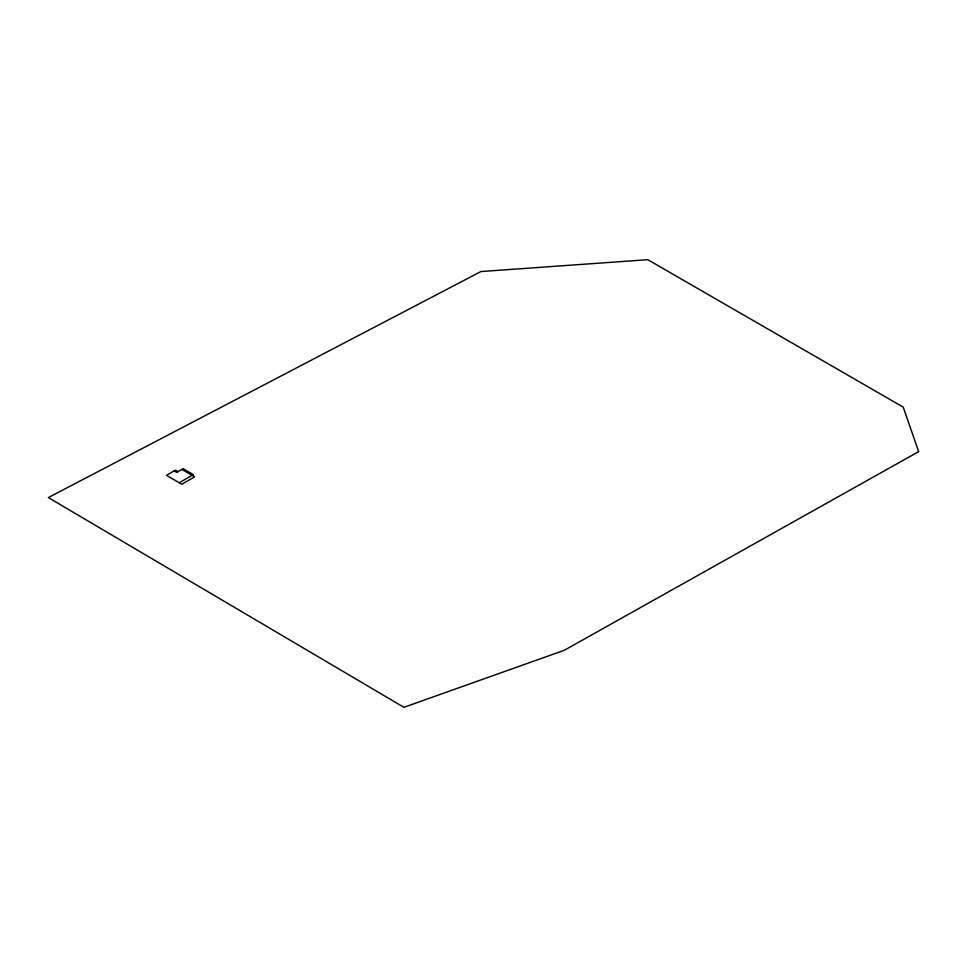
<?xml version="1.0" encoding="UTF-8"?>
<svg xmlns="http://www.w3.org/2000/svg" width="967" height="967" viewBox="0 0 967 967"><rect width="100%" height="100%" fill="white"/><g stroke="black" fill="none" stroke-linecap="round" stroke-linejoin="round"><path stroke-width="1.45" d="M179.282 482.763L193.4 474.604L183.126 468.681L176.707 472.38L174.145 470.905M181.844 469.418L194.681 476.828L181.844 484.237L166.445 475.353L175.426 470.155L178.001 471.642M918.65 451.637L564.365 650.247L403.916 707.312L48.35 497.582L480.937 271.546L647.805 259.688L903.251 407.167L918.65 451.637"/></g></svg>
